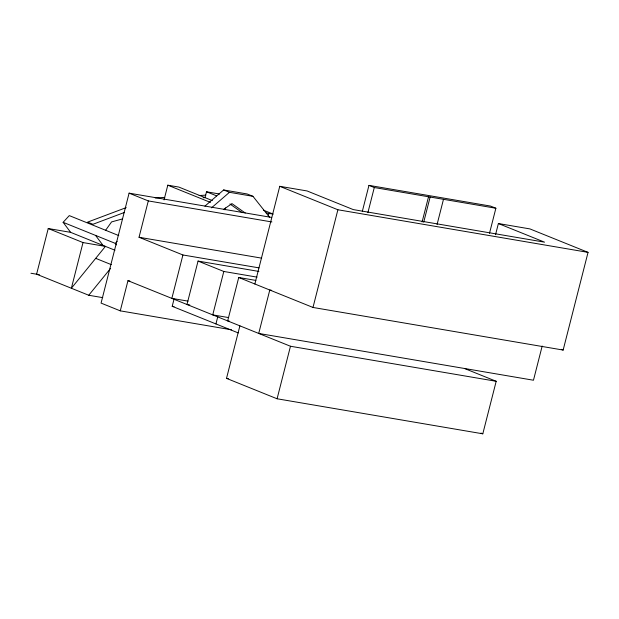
<?xml version="1.0" encoding="UTF-8"?>
<svg xmlns="http://www.w3.org/2000/svg" width="619" height="619" viewBox="0 0 619 619"><rect width="100%" height="100%" fill="white"/><g stroke="black" fill="none" stroke-linecap="round" stroke-linejoin="round"><path stroke-width="0.93" d="M114.972 250.238L70.636 232.349L48.236 228.527L36.591 274.209L88.741 295.255L102.769 297.646M83.016 242.571L71.371 288.245L105.423 246.385L83.016 242.571L48.236 228.527M271.695 217.447L129.092 193.159L101.067 303.101L120.272 310.854L231.506 329.795M120.272 310.854L127.963 280.678L129.835 280.995M258.966 267.857L182.922 254.974L139.035 237.263L148.297 200.912L129.092 193.159M164.043 199.906L167.795 185.189L178.814 187.062L212.325 200.587M182.922 254.974L171.85 298.389L188.014 301.128M238.245 332.921L172.206 306.312L174.071 299.008M219.575 194.01L206.506 191.782L205.005 197.647L203.117 197.755M258.897 271.439L198.049 261.079L186.984 304.494L189.793 304.974M224.976 209.826L225.448 207.945M198.049 261.079L223.807 271.47L212.743 314.885L228.651 317.593M215.923 323.954L217.787 316.649M255.848 280.407L238.733 277.49L227.668 320.905L229.541 321.23M464.436 368.467L496.19 381.289L482.805 433.811L277.088 398.775L226.508 378.371L239.893 325.842M268.259 216L268.925 213.4M254.858 283.997L279.757 186.311L307.101 190.962L353.256 209.593L544.534 242.161L498.38 223.536L495.533 234.733M277.088 398.775L290.473 346.253L127.963 280.678M498.38 223.536L529.91 228.906L588.05 252.366L563.151 350.06L312.99 307.457L337.889 209.764L279.757 186.311M362.316 211.412L368.955 185.375L490.542 206.081L495.881 208.239L489.482 233.348M367.895 212.642L374.294 187.534L368.955 185.375M422.096 221.981L428.526 196.765M423.698 222.252L430.128 197.043M437.06 224.535L443.483 199.318M542.182 346.044L533.47 380.228L258.719 333.44L269.783 290.025L271.687 290.342M105.447 230.508L111.582 221.912L122.469 218.925M88.741 295.255L110.623 268.344M70.636 232.349L63.13 222.322L69.282 215.605L118.778 235.584M63.13 222.322L115.281 243.368L117.123 241.356M204.935 206.127L223.637 189.963L247.128 193.971L252.954 196.316L269.621 217.315M211.481 207.852L229.463 192.316L252.954 196.316M223.413 209.586L231.924 203.597L245.225 213.013M126.222 207.605L87.589 222.128L92.943 224.287L124.396 212.464M155.207 197.941L164.755 197.415M199.14 195.519L205.825 195.147M374.294 187.534L495.881 208.239M337.889 209.764L588.05 252.366M266.162 212.928L273.227 214.128L263.446 210.181M148.297 200.912L271.888 221.958M139.035 237.263L261.675 258.146M223.807 271.47L257.078 277.134M30.95 273.25L39.399 274.689M172.206 306.312L174.047 306.622M290.473 346.253L496.19 381.289M226.508 378.371L228.411 378.696M223.637 189.963L229.463 192.316M206.506 191.782L216.549 195.836M167.795 185.189L210.46 202.405M561.387 349.348L563.151 350.06M238.733 277.49L312.99 307.457M95.69 258.347L111.319 264.646M481.025 433.099L482.805 433.811M229.935 203.968L242.246 212.673M115.281 243.368L116.434 244.907M95.566 235.413L103.071 245.434"/></g></svg>
